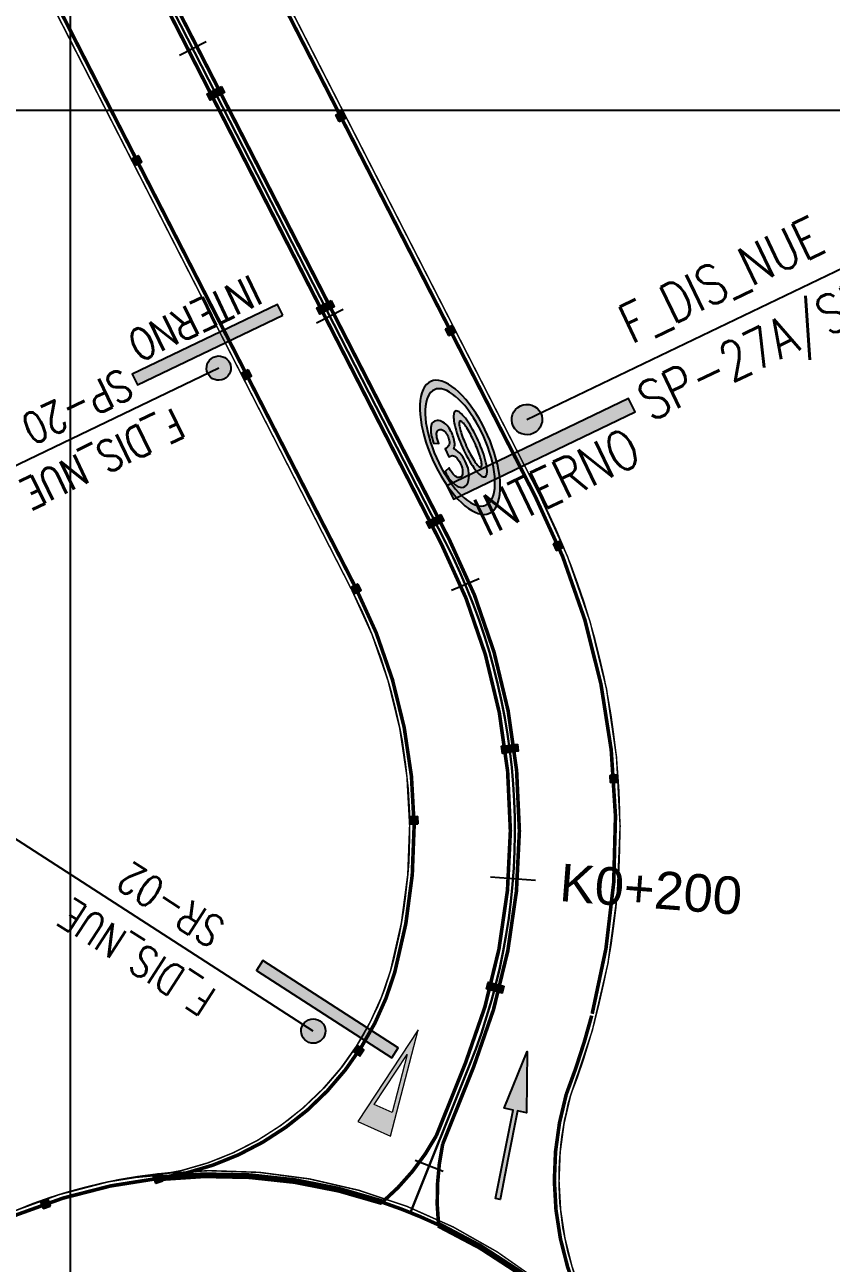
# Model space of a CAD drawing. Header units: metres. Extents: x 5050567 to 5051779, y 2427177 to 2427777.
# Drawn here: x 5050948.48 to 5050975.3, y 2427411.66 to 2427452.84 of the extents above; entities that cross this region are included whole.
import ezdxf
from ezdxf.enums import TextEntityAlignment as Align

# ---------------------------------------------------------------- set-up
doc = ezdxf.new("R2010")
doc.units = ezdxf.units.M
doc.linetypes.add('LCA (1m - 1m)', pattern=[2, 1, -1])
for name, color, linetype in [('C-ROAD-EJE PROYECTADO', 1, 'Continuous'), ('CVD-ALI-STA-MIN-CD', 7, 'Continuous'), ('GEN-COORD-PAR', 8, 'Continuous'), ('SEN_BASE_SEN', 7, 'Continuous'), ('Sen_Horizontal', 250, 'Continuous'), ('Sen_Vert_Preventivas', 7, 'Continuous'), ('Sen_Vert_Reglamentarias', 7, 'Continuous'), ('SPI-C-ROAD-CNTR-N', 1, 'Continuous'), ('SPI-C-ROAD-STAN-MAJR', 7, 'Continuous'), ('TACHAS', 7, 'Continuous')]:
    doc.layers.add(name, color=color, linetype=linetype)
doc.layers.add('SEN_BASE_DEM', color=7, linetype='Continuous', lineweight=13, true_color=0xffffff)
doc.styles.add('Romans', font='romans.shx', dxfattribs={"height": 2})
doc.styles.get("Standard").update_dxf_attribs({"font": 'simplex.shx'})
doc.styles.add('TEXTO_ACCION_FASE', font='romans.shx', dxfattribs={"width": 0.8})
doc.styles.add('TEXTO_SI-26', font='ARIALNB.TTF', dxfattribs={"width": 1.3, "height": 1})

# ---------------------------------------------------------------- blocks, each defined once
blk = doc.blocks.new('P_CP')
at = {"layer": 'SEN_BASE_DEM', "linetype": 'Continuous', "lineweight": -3}
h = blk.add_hatch(color=256, dxfattribs=at)
h.paths.add_polyline_path([(-0.6, -0.465), (0, -4.065), (0.6, -0.465)])
h.paths.add_polyline_path([(0.325, -1.2), (0.002, -3.165), (-0.325, -1.2)], flags=16)
for points in [[(-0.6, -0.465), (0, -4.065), (0.6, -0.465)], [(0.325, -1.2), (0.002, -3.165), (-0.325, -1.2)]]:
    blk.add_lwpolyline(points, close=True)
blk = doc.blocks.new('th-')
at = {"layer": 'TACHAS', "true_color": 0xffffff}
h = blk.add_hatch(color=7, dxfattribs=at)
h.dxf.hatch_style = 1
h.paths.add_polyline_path([(0, -0.118), (-0.236, -0.118), (-0.236, 0.118), (0, 0.118)])
at = {"layer": 'TACHAS'}
for points in [[(-0.005, 0.112), (-0.076, 0.102), (-0.076, 0.015), (-0.074, 0.013), (-0.005, 0.004)], [(-0.005, -0.002), (-0.076, 0.008), (-0.076, -0.081), (-0.005, -0.11)]]:
    blk.add_hatch(color=1, dxfattribs=at).paths.add_polyline_path(points)
at = {"layer": 'TACHAS', "color": 7, "lineweight": 0, "ltscale": 10}
blk.add_line((-0.076, 0.015), (-0.074, 0.013), dxfattribs=at)
at = {"layer": 'TACHAS', "color": 18, "lineweight": 30, "true_color": 0x000000}
blk.add_lwpolyline([(0, -0.118), (-0.236, -0.118), (-0.236, 0.118), (0, 0.118)], close=True, dxfattribs=at)
at = {"layer": 'TACHAS', "color": 18, "lineweight": 5, "true_color": 0x000000, "const_width": 0.0004}
for points in [[(-0.236, -0.118), (0, -0.118), (0, 0.118), (-0.236, 0.118)], [(-0.082, 0.107), (-0.154, 0.107), (-0.154, -0.085), (-0.082, -0.085)], [(-0.076, -0.081), (-0.005, -0.11), (-0.005, -0.002), (-0.076, 0.008)]]:
    blk.add_lwpolyline(points, close=True, dxfattribs=at)
at = {"layer": 'TACHAS', "color": 18, "lineweight": 5, "true_color": 0x000000}
for points, const_width in [([(-0.236, 0.118), (-0.154, 0.107)], 0.0004), ([(-0.231, 0.112), (-0.231, 0.004)], 0.000182), ([(-0.16, 0.102), (-0.16, 0.004), (-0.231, 0.004)], 0.0004), ([(0, 0.118), (-0.082, 0.107)], 0.0004), ([(-0.005, 0.004), (-0.005, 0.112), (-0.076, 0.102), (-0.076, 0.013), (-0.005, 0.004)], 0.0004), ([(-0.231, -0.11), (-0.231, -0.002), (-0.16, -0.002), (-0.16, -0.081)], 0.0004), ([(-0.231, -0.11), (-0.16, -0.081)], 0.0004), ([(0, -0.118), (-0.082, -0.085)], 0.0004)]:
    blk.add_lwpolyline(points, dxfattribs=dict(at, const_width=const_width))
for points in [[(-0.231, 0.112, 0.0004, 0.0004, 0), (-0.16, 0.102, 0.000182, 0.000182, 0)], [(-0.236, -0.118, 0.0004, 0.0004, 0), (-0.154, -0.085, 0.000182, 0.000182, 0)]]:
    blk.add_lwpolyline(points, format="xyseb", dxfattribs=at)
blk = doc.blocks.new('THAD')
at = {"layer": 'TACHAS'}
h = blk.add_hatch(color=50, dxfattribs=at)
h.paths.add_polyline_path([(-0.118, 0.261), (-0.118, 0.025), (0.118, 0.025), (0.118, 0.261), (0.036, 0.25), (0.036, 0.058), (-0.036, 0.058), (-0.036, 0.25)])
h.paths.add_polyline_path([(-0.042, 0.245), (-0.042, 0.146), (-0.113, 0.146), (-0.113, 0.254)], flags=16)
h.paths.add_polyline_path([(0.042, 0.245), (0.113, 0.254), (0.113, 0.146), (0.042, 0.156)], flags=16)
h.paths.add_polyline_path([(-0.042, 0.141), (-0.042, 0.061), (-0.113, 0.033), (-0.113, 0.141)], flags=16)
h.paths.add_polyline_path([(0.042, 0.15), (0.113, 0.141), (0.113, 0.033), (0.042, 0.061)], flags=16)
for color, points in [(50, [(0.036, 0.25), (0.118, 0.261), (-0.118, 0.261), (-0.036, 0.25)]), (40, [(-0.113, 0.146), (-0.042, 0.146), (-0.042, 0.245), (-0.113, 0.254)]), (40, [(-0.042, 0.141), (-0.113, 0.141), (-0.113, 0.033), (-0.042, 0.061)]), (40, [(0.042, 0.245), (0.042, 0.157), (0.044, 0.156), (0.113, 0.146), (0.113, 0.254)]), (40, [(0.042, 0.15), (0.042, 0.061), (0.113, 0.033), (0.113, 0.141)]), (50, [(0.036, -0.05), (0.118, -0.039), (-0.118, -0.039), (-0.036, -0.05)]), (40, [(-0.113, -0.154), (-0.042, -0.154), (-0.042, -0.055), (-0.113, -0.046)]), (40, [(-0.042, -0.159), (-0.113, -0.159), (-0.113, -0.267), (-0.042, -0.239)]), (40, [(0.042, -0.055), (0.042, -0.143), (0.044, -0.144), (0.113, -0.154), (0.113, -0.046)]), (40, [(0.042, -0.15), (0.042, -0.239), (0.113, -0.267), (0.113, -0.159)])]:
    blk.add_hatch(color=color, dxfattribs=at).paths.add_polyline_path(points)
for points in [[(-0.036, 0.25), (-0.036, 0.058), (0.036, 0.058), (0.036, 0.25)], [(-0.036, -0.05), (-0.036, -0.242), (0.036, -0.242), (0.036, -0.05)]]:
    blk.add_hatch(color=50, dxfattribs=at).paths.add_polyline_path(points, flags=17)
h = blk.add_hatch(color=50, dxfattribs=at)
h.paths.add_polyline_path([(-0.118, -0.039), (-0.118, -0.275), (0.118, -0.275), (0.118, -0.039), (0.036, -0.05), (0.036, -0.242), (-0.036, -0.242), (-0.036, -0.05)])
h.paths.add_polyline_path([(-0.042, -0.055), (-0.042, -0.154), (-0.113, -0.154), (-0.113, -0.046)], flags=16)
h.paths.add_polyline_path([(0.042, -0.055), (0.113, -0.046), (0.113, -0.154), (0.042, -0.144)], flags=16)
h.paths.add_polyline_path([(-0.042, -0.159), (-0.042, -0.239), (-0.113, -0.267), (-0.113, -0.159)], flags=16)
h.paths.add_polyline_path([(0.042, -0.15), (0.113, -0.159), (0.113, -0.267), (0.042, -0.239)], flags=16)
at = {"layer": 'TACHAS', "color": 7, "lineweight": 0, "ltscale": 10}
for p, q in [((0.042, 0.157), (0.044, 0.156)), ((0.042, -0.143), (0.044, -0.144))]:
    blk.add_line(p, q, dxfattribs=at)
at = {"layer": 'TACHAS', "color": 7, "true_color": 0xffffff}
for points in [[(0.118, 0.025), (-0.118, 0.025), (-0.118, 0.261), (0.118, 0.261)], [(0.118, -0.275), (-0.118, -0.275), (-0.118, -0.039), (0.118, -0.039)]]:
    blk.add_lwpolyline(points, close=True, dxfattribs=at)
at = {"layer": 'TACHAS', "color": 18, "lineweight": 0, "true_color": 0x000000, "const_width": 0.0004}
for points in [[(-0.118, 0.025), (0.118, 0.025), (0.118, 0.261), (-0.118, 0.261)], [(0.036, 0.25), (-0.036, 0.25), (-0.036, 0.058), (0.036, 0.058)], [(0.042, 0.061), (0.113, 0.033), (0.113, 0.141), (0.042, 0.15)], [(-0.118, -0.275), (0.118, -0.275), (0.118, -0.039), (-0.118, -0.039)], [(0.036, -0.05), (-0.036, -0.05), (-0.036, -0.242), (0.036, -0.242)], [(0.042, -0.239), (0.113, -0.267), (0.113, -0.159), (0.042, -0.15)]]:
    blk.add_lwpolyline(points, close=True, dxfattribs=at)
for points in [[(-0.118, 0.261), (-0.036, 0.25)], [(-0.118, 0.025), (-0.036, 0.058)], [(-0.042, 0.245), (-0.042, 0.146), (-0.113, 0.146)], [(-0.113, 0.033), (-0.113, 0.141), (-0.042, 0.141), (-0.042, 0.061)], [(-0.113, 0.033), (-0.042, 0.061)], [(0.118, 0.261), (0.036, 0.25)], [(0.118, 0.025), (0.036, 0.058)], [(0.113, 0.146), (0.113, 0.254), (0.042, 0.245), (0.042, 0.156), (0.113, 0.146)], [(-0.118, -0.039), (-0.036, -0.05)], [(-0.118, -0.275), (-0.036, -0.242)], [(-0.042, -0.055), (-0.042, -0.154), (-0.113, -0.154)], [(-0.113, -0.267), (-0.113, -0.159), (-0.042, -0.159), (-0.042, -0.239)], [(-0.113, -0.267), (-0.042, -0.239)], [(0.118, -0.039), (0.036, -0.05)], [(0.118, -0.275), (0.036, -0.242)], [(0.113, -0.154), (0.113, -0.046), (0.042, -0.055), (0.042, -0.144), (0.113, -0.154)]]:
    blk.add_lwpolyline(points, dxfattribs=at)
at = {"layer": 'TACHAS', "color": 18, "lineweight": 0, "true_color": 0x000000}
for points in [[(-0.113, 0.254, 0.0004, 0.0004, 0), (-0.042, 0.245, 0.000182, 0.000182, 0)], [(-0.113, -0.046, 0.0004, 0.0004, 0), (-0.042, -0.055, 0.000182, 0.000182, 0)]]:
    blk.add_lwpolyline(points, format="xyseb", dxfattribs=at)
blk = doc.blocks.new('*U65')
at = {"layer": 'Sen_Horizontal', "true_color": 0xffffff}
h = blk.add_hatch(color=7, dxfattribs=at)
h.dxf.hatch_style = 1
h.paths.add_polyline_path([(0.075, -4.65), (0.075, -5), (-0.075, -5), (-0.075, -2), (-0.375, -2), (0, 0), (0.375, -2), (0.075, -2), (0.075, -3.65)])
at = {"layer": 'Sen_Horizontal', "color": 250, "linetype": 'Continuous'}
for points in [[(0.075, -4.65), (0.075, -5), (-0.075, -5), (-0.075, -2), (-0.375, -2), (0, 0), (0.375, -2), (0.075, -2), (0.075, -3.65)], [(0.075, -3.65), (0.075, -3.65)]]:
    blk.add_lwpolyline(points, close=True, dxfattribs=at)
at = {"layer": 'Sen_Horizontal', "flags": 1}
blk.add_attdef('FASE_ACCIÓN', (2.051, 1.406), '', height=0.4, dxfattribs=at)
blk = doc.blocks.new('*U67')
at = {"layer": 'Sen_Horizontal', "true_color": 0xffffff}
h = blk.add_hatch(color=7, dxfattribs=at)
h.dxf.hatch_style = 1
edge = h.paths.add_edge_path()
edge.add_ellipse((115.884, -301.366), major_axis=(0, 2.4), ratio=0.416667, start_angle=0, end_angle=360)
edge = h.paths.add_edge_path(flags=16)
edge.add_ellipse((115.884, -301.366), major_axis=(0, 2.1), ratio=0.409524, start_angle=0, end_angle=360)
h = blk.add_hatch(color=7, dxfattribs=at)
h.dxf.hatch_style = 1
h.paths.add_polyline_path([(115.327, -300.279, 0.130438), (115.158, -300.674), (115.128, -300.877), (115.291, -300.963, -0.099594), (115.336, -300.685, -0.165481), (115.402, -300.575, -0.463084), (115.595, -300.608, -0.196124), (115.65, -300.972, -0.134825), (115.595, -301.127, -0.207634), (115.406, -301.206), (115.407, -301.503), (115.529, -301.502, -0.182748), (115.639, -301.643, -0.090865), (115.674, -301.943, -0.117347), (115.591, -302.214, -0.570181), (115.374, -302.215, -0.140071), (115.275, -301.843), (115.105, -301.897, 0.157921), (115.273, -302.509, 0.462048), (115.638, -302.554, 0.196833), (115.85, -301.938, 0.174044), (115.679, -301.325, 0.086903), (115.769, -301.185, 0.104817), (115.823, -300.759, 0.185427), (115.666, -300.323, 0.437986)])
h.paths.add_polyline_path([(116.114, -300.317), (116.092, -300.366), (116.071, -300.422), (116.052, -300.486), (116.034, -300.556), (116.018, -300.633), (116.003, -300.716), (115.99, -300.804), (115.979, -300.897), (115.97, -300.994), (115.963, -301.093), (115.958, -301.195), (115.956, -301.299), (115.955, -301.403), (115.957, -301.507), (115.961, -301.611), (115.967, -301.713), (115.975, -301.812), (115.985, -301.909), (115.997, -302.001), (116.011, -302.089), (116.026, -302.172), (116.043, -302.249), (116.062, -302.319), (116.082, -302.383), (116.104, -302.439), (116.126, -302.487), (116.149, -302.527), (116.173, -302.558), (116.198, -302.581), (116.222, -302.594), (116.247, -302.598), (116.272, -302.594), (116.297, -302.58), (116.321, -302.557), (116.344, -302.526), (116.367, -302.486), (116.389, -302.437), (116.41, -302.381), (116.429, -302.317), (116.447, -302.247), (116.463, -302.17), (116.478, -302.087), (116.491, -301.999), (116.502, -301.906), (116.511, -301.809), (116.518, -301.71), (116.523, -301.608), (116.525, -301.504), (116.526, -301.4), (116.524, -301.296), (116.52, -301.192), (116.514, -301.09), (116.506, -300.991), (116.496, -300.894), (116.484, -300.802), (116.47, -300.714), (116.455, -300.631), (116.437, -300.554), (116.419, -300.484), (116.399, -300.42), (116.377, -300.364), (116.355, -300.316), (116.332, -300.276), (116.308, -300.245), (116.283, -300.222), (116.259, -300.209), (116.234, -300.205), (116.209, -300.209), (116.184, -300.223), (116.16, -300.246), (116.137, -300.277)])
h.paths.add_polyline_path([(116.254, -300.57), (116.28, -300.601), (116.298, -300.644), (116.31, -300.677), (116.321, -300.717), (116.332, -300.762), (116.342, -300.811), (116.351, -300.865), (116.359, -300.924), (116.367, -300.986), (116.374, -301.051), (116.379, -301.119), (116.383, -301.189), (116.387, -301.261), (116.389, -301.334), (116.39, -301.407), (116.39, -301.481), (116.389, -301.554), (116.387, -301.625), (116.383, -301.696), (116.379, -301.764), (116.373, -301.829), (116.367, -301.891), (116.359, -301.949), (116.351, -302.004), (116.342, -302.054), (116.332, -302.098), (116.315, -302.158), (116.292, -302.215), (116.26, -302.255), (116.227, -302.247), (116.201, -302.215), (116.183, -302.173), (116.171, -302.139), (116.16, -302.1), (116.149, -302.055), (116.139, -302.005), (116.13, -301.951), (116.121, -301.893), (116.114, -301.831), (116.107, -301.766), (116.102, -301.698), (116.097, -301.628), (116.094, -301.556), (116.092, -301.483), (116.091, -301.409), (116.091, -301.336), (116.092, -301.263), (116.094, -301.191), (116.097, -301.121), (116.102, -301.053), (116.107, -300.988), (116.114, -300.926), (116.122, -300.867), (116.13, -300.813), (116.139, -300.763), (116.149, -300.718), (116.165, -300.659), (116.189, -300.602), (116.221, -300.562)], flags=16)
at = {"layer": 'Sen_Horizontal', "color": 18, "true_color": 0x000000}
for points in [[(115.884, -298.966), (115.797, -298.975), (115.71, -299.002), (115.625, -299.047), (115.542, -299.11), (115.461, -299.191), (115.384, -299.287), (115.31, -299.4), (115.241, -299.527), (115.177, -299.669), (115.118, -299.823), (115.065, -299.989), (115.018, -300.166), (114.977, -300.351), (114.944, -300.545), (114.918, -300.744), (114.899, -300.949), (114.887, -301.156), (114.884, -301.366), (114.887, -301.575), (114.899, -301.782), (114.918, -301.987), (114.944, -302.187), (114.977, -302.38), (115.018, -302.566), (115.065, -302.742), (115.118, -302.908), (115.177, -303.063), (115.241, -303.204), (115.31, -303.332), (115.384, -303.444), (115.461, -303.541), (115.542, -303.621), (115.625, -303.684), (115.71, -303.729), (115.797, -303.757), (115.884, -303.766), (115.971, -303.757), (116.057, -303.729), (116.142, -303.684), (116.226, -303.621), (116.306, -303.541), (116.384, -303.444), (116.457, -303.332), (116.526, -303.204), (116.591, -303.063), (116.65, -302.908), (116.703, -302.742), (116.75, -302.566), (116.79, -302.38), (116.823, -302.187), (116.85, -301.987), (116.868, -301.782), (116.88, -301.575), (116.884, -301.366), (116.88, -301.156), (116.868, -300.949), (116.85, -300.744), (116.823, -300.545), (116.79, -300.351), (116.75, -300.166), (116.703, -299.989), (116.65, -299.823), (116.591, -299.669), (116.526, -299.527), (116.457, -299.4), (116.384, -299.287), (116.306, -299.191), (116.226, -299.11), (116.142, -299.047), (116.057, -299.002), (115.971, -298.975), (115.884, -298.966)], [(115.884, -299.266), (115.809, -299.274), (115.734, -299.298), (115.661, -299.337), (115.59, -299.392), (115.52, -299.462), (115.454, -299.547), (115.39, -299.645), (115.331, -299.757), (115.276, -299.881), (115.225, -300.016), (115.179, -300.161), (115.139, -300.316), (115.104, -300.478), (115.076, -300.647), (115.053, -300.822), (115.037, -301.001), (115.027, -301.183), (115.024, -301.366), (115.027, -301.549), (115.037, -301.73), (115.053, -301.909), (115.076, -302.084), (115.104, -302.253), (115.139, -302.416), (115.179, -302.57), (115.225, -302.716), (115.276, -302.851), (115.331, -302.974), (115.39, -303.086), (115.454, -303.184), (115.52, -303.269), (115.59, -303.339), (115.661, -303.394), (115.734, -303.434), (115.809, -303.458), (115.884, -303.466), (115.959, -303.458), (116.033, -303.434), (116.106, -303.394), (116.178, -303.339), (116.247, -303.269), (116.314, -303.184), (116.377, -303.086), (116.436, -302.974), (116.492, -302.851), (116.542, -302.716), (116.588, -302.57), (116.628, -302.416), (116.663, -302.253), (116.692, -302.084), (116.714, -301.909), (116.731, -301.73), (116.74, -301.549), (116.744, -301.366), (116.74, -301.183), (116.731, -301.001), (116.714, -300.822), (116.692, -300.647), (116.663, -300.478), (116.628, -300.316), (116.588, -300.161), (116.542, -300.016), (116.492, -299.881), (116.436, -299.757), (116.377, -299.645), (116.314, -299.547), (116.247, -299.462), (116.178, -299.392), (116.106, -299.337), (116.033, -299.298), (115.959, -299.274), (115.884, -299.266)], [(116.234, -300.205), (116.209, -300.209), (116.184, -300.223), (116.16, -300.246), (116.137, -300.277), (116.114, -300.317), (116.092, -300.366), (116.071, -300.422), (116.052, -300.486), (116.034, -300.556), (116.018, -300.633), (116.003, -300.716), (115.99, -300.804), (115.979, -300.897), (115.97, -300.994), (115.963, -301.093), (115.958, -301.195), (115.956, -301.299), (115.955, -301.403), (115.957, -301.507), (115.961, -301.611), (115.967, -301.713), (115.975, -301.812), (115.985, -301.909), (115.997, -302.001), (116.011, -302.089), (116.026, -302.172), (116.043, -302.249), (116.062, -302.319), (116.082, -302.383), (116.104, -302.439), (116.126, -302.487), (116.149, -302.527), (116.173, -302.558), (116.198, -302.581), (116.222, -302.594), (116.247, -302.598), (116.272, -302.594), (116.297, -302.58), (116.321, -302.557), (116.344, -302.526), (116.367, -302.486), (116.389, -302.437), (116.41, -302.381), (116.429, -302.317), (116.447, -302.247), (116.463, -302.17), (116.478, -302.087), (116.491, -301.999), (116.502, -301.906), (116.511, -301.809), (116.518, -301.71), (116.523, -301.608), (116.525, -301.504), (116.526, -301.4), (116.524, -301.296), (116.52, -301.192), (116.514, -301.09), (116.506, -300.991), (116.496, -300.894), (116.484, -300.802), (116.47, -300.714), (116.455, -300.631), (116.437, -300.554), (116.419, -300.484), (116.399, -300.42), (116.377, -300.364), (116.355, -300.316), (116.332, -300.276), (116.308, -300.245), (116.283, -300.222), (116.259, -300.209), (116.234, -300.205)], [(116.234, -300.565), (116.221, -300.568), (116.208, -300.578), (116.195, -300.594), (116.183, -300.616), (116.171, -300.644), (116.16, -300.679), (116.149, -300.718), (116.139, -300.763), (116.13, -300.813), (116.122, -300.867), (116.114, -300.926), (116.107, -300.988), (116.102, -301.053), (116.097, -301.121), (116.094, -301.191), (116.092, -301.263), (116.091, -301.336), (116.091, -301.409), (116.092, -301.483), (116.094, -301.556), (116.097, -301.628), (116.102, -301.698), (116.107, -301.766), (116.114, -301.831), (116.121, -301.893), (116.13, -301.951), (116.139, -302.005), (116.149, -302.055), (116.16, -302.1), (116.171, -302.139), (116.183, -302.173), (116.195, -302.201), (116.208, -302.223), (116.221, -302.239), (116.234, -302.248), (116.247, -302.252), (116.26, -302.248), (116.273, -302.239), (116.285, -302.223), (116.298, -302.2), (116.31, -302.172), (116.321, -302.138), (116.332, -302.098), (116.342, -302.054), (116.351, -302.004), (116.359, -301.949), (116.367, -301.891), (116.373, -301.829), (116.379, -301.764), (116.383, -301.696), (116.387, -301.625), (116.389, -301.554), (116.39, -301.481), (116.39, -301.407), (116.389, -301.334), (116.387, -301.261), (116.383, -301.189), (116.379, -301.119), (116.374, -301.051), (116.367, -300.986), (116.359, -300.924), (116.351, -300.865), (116.342, -300.811), (116.332, -300.762), (116.321, -300.717), (116.31, -300.677), (116.298, -300.644), (116.286, -300.615), (116.273, -300.593), (116.26, -300.578), (116.247, -300.568), (116.234, -300.565)]]:
    blk.add_lwpolyline(points, dxfattribs=at)
blk.add_lwpolyline([(115.336, -300.685, -0.165481), (115.402, -300.575, -0.463084), (115.595, -300.608, -0.196124), (115.65, -300.972, -0.134825), (115.595, -301.127, -0.207634), (115.406, -301.206), (115.407, -301.503), (115.529, -301.502, -0.182748), (115.639, -301.643, -0.090865), (115.674, -301.943, -0.117347), (115.591, -302.214, -0.570181), (115.374, -302.215, -0.140071), (115.275, -301.843), (115.105, -301.897, 0.157921), (115.273, -302.509, 0.462048), (115.638, -302.554, 0.196833), (115.85, -301.938, 0.174044), (115.679, -301.325, 0.086903), (115.769, -301.185, 0.104817), (115.823, -300.759, 0.185427), (115.666, -300.323, 0.437986), (115.327, -300.279, 0.130438), (115.158, -300.674), (115.128, -300.877), (115.291, -300.963, -0.099594)], format="xyb", close=True, dxfattribs=at)
blk = doc.blocks.new('*U73')
h = blk.add_hatch(color=1)
h.dxf.hatch_style = 1
edge = h.paths.add_edge_path()
edge.add_line((24.12, 5.276), (15.377, 5.276))
edge.add_ellipse((15.377, 3.656), major_axis=(1.146, 1.146), ratio=1, start_angle=45, end_angle=165.8071)
edge.add_line((13.985, 2.826), (18.345, -4.486))
edge.add_ellipse((19.737, -3.656), major_axis=(-1.146, 1.146), ratio=1, start_angle=75.8071, end_angle=194.0578)
edge.add_line((21.126, -4.489), (22.257, -2.603))
edge.add_line((22.257, -2.603), (25.51, 2.823))
edge.add_ellipse((24.12, 3.656), major_axis=(-1.146, 1.146), ratio=1, start_angle=194.0578, end_angle=315)
edge = h.paths.add_edge_path(flags=16)
edge.add_line((24.351, 3.153), (20.291, -3.744))
edge.add_ellipse((19.826, -3.47), major_axis=(-0.382, 0.382), ratio=1, start_angle=75.8346, end_angle=194.5178, ccw=False)
edge.add_line((19.362, -3.747), (15.245, 3.15))
edge.add_ellipse((15.709, 3.427), major_axis=(0.382, 0.382), ratio=1, start_angle=45, end_angle=165.8346, ccw=False)
edge.add_line((15.709, 3.967), (23.886, 3.967))
edge.add_ellipse((23.886, 3.427), major_axis=(-0.382, 0.382), ratio=1, start_angle=194.5178, end_angle=315, ccw=False)
h.paths.add_polyline_path([(21.412, 2.008), (21.261, 2.001), (21.088, 2.447), (20.821, 2.455), (20.641, 1.993), (20.497, 2.001), (20.475, 1.993), (20.872, 3.528), (21.016, 3.528)], flags=0)
h.paths.add_polyline_path([(20.965, 3.067), (21.052, 2.606), (20.872, 2.606)], flags=0)
h.paths.add_polyline_path([(20.432, 3.146), (20.49, 2.909), (20.49, 2.563), (20.425, 2.375), (20.36, 2.231), (20.288, 2.13), (20.176, 2.001), (19.862, 2.001), (19.862, 3.543), (19.992, 3.535), (20.129, 3.55), (20.28, 3.449), (20.367, 3.305)], flags=0)
h.paths.add_polyline_path([(20.267, 3.093), (20.316, 2.888), (20.316, 2.592), (20.264, 2.439), (20.209, 2.318), (20.151, 2.237), (20.097, 2.174), (20.035, 2.174), (20.035, 3.404), (20.152, 3.327), (20.212, 3.227)], flags=0)
h.paths.add_polyline_path([(19.552, 3.535), (19.559, 3.391), (19.256, 3.391), (19.256, 2.916), (19.545, 2.916), (19.545, 2.793), (19.235, 2.793), (19.235, 2.152), (19.559, 2.152), (19.559, 2.001), (19.04, 2.001), (19.04, 3.535)], flags=0)
h.paths.add_polyline_path([(20.014, 1.84), (20.014, 0.442), (20.49, 0.442), (20.49, 0.298), (19.869, 0.298), (19.869, 1.84)], flags=0)
h.paths.add_polyline_path([(21.275, 0.094), (21.362, -0.014), (21.412, -0.194), (21.412, -0.547), (21.42, -0.864), (21.391, -1.066), (21.326, -1.232), (21.225, -1.354), (21.131, -1.398), (21.009, -1.347), (20.922, -1.268), (20.843, -1.16), (20.8, -1.073), (20.792, -0.821), (20.792, -0.454), (20.814, -0.187), (20.872, -0.021), (20.973, 0.072), (21.102, 0.155)], flags=0)
h.paths.add_polyline_path([(21.232, -0.219), (21.232, -0.549), (21.239, -0.854), (21.215, -1.02), (21.168, -1.139), (21.117, -1.202), (21.022, -1.115), (20.979, -1.028), (20.973, -0.819), (20.973, -0.461), (20.992, -0.225), (21.035, -0.102), (21.145, -0.032), (21.198, -0.098)], flags=0)
h.paths.add_polyline_path([(19.552, 1.82), (19.559, 1.676), (19.256, 1.676), (19.256, 1.201), (19.545, 1.201), (19.545, 1.078), (19.235, 1.078), (19.235, 0.437), (19.559, 0.437), (19.559, 0.286), (19.04, 0.286), (19.04, 1.82)], flags=0)
h.paths.add_polyline_path([(20.497, 0.087), (20.569, -0.014), (20.583, -0.158), (20.432, -0.173), (20.36, -0.057), (20.273, -0.043), (20.187, -0.05), (20.136, -0.137), (20.129, -0.259), (20.136, -0.367), (20.237, -0.511), (20.41, -0.648), (20.533, -0.771), (20.598, -0.886), (20.627, -1.059), (20.598, -1.196), (20.533, -1.304), (20.446, -1.383), (20.288, -1.412), (20.05, -1.362), (19.992, -1.225), (19.985, -1.095), (20.112, -1.095), (20.165, -1.218), (20.302, -1.232), (20.36, -1.131), (20.36, -0.944), (20.295, -0.792), (20.093, -0.648), (19.949, -0.396), (19.891, -0.238), (19.905, -0.065), (19.985, 0.058), (20.129, 0.13), (20.36, 0.13)], flags=0)
h.paths.add_polyline_path([(18.781, 3.074), (18.644, 3.074), (18.629, 3.233), (18.607, 3.276), (18.521, 3.319), (18.463, 3.334), (18.37, 3.283), (18.269, 3.089), (18.211, 2.887), (18.204, 2.613), (18.225, 2.383), (18.326, 2.224), (18.478, 2.181), (18.579, 2.21), (18.622, 2.289), (18.636, 2.455), (18.781, 2.455), (18.781, 2.339), (18.745, 2.188), (18.665, 2.058), (18.463, 1.993), (18.312, 2.037), (18.139, 2.145), (18.038, 2.361), (18.009, 2.721), (18.038, 3.067), (18.146, 3.326), (18.261, 3.456), (18.398, 3.528), (18.557, 3.521), (18.658, 3.456), (18.781, 3.315)], flags=0)
h.paths.add_polyline_path([(19.379, 0.131), (19.776, -1.389), (19.624, -1.396), (19.451, -0.949), (19.184, -0.942), (19.004, -1.403), (18.86, -1.396), (18.838, -1.403), (19.235, 0.131)], flags=0)
h.paths.add_polyline_path([(19.329, -0.33), (19.415, -0.791), (19.235, -0.791)], flags=0)
h.paths.add_polyline_path([(18.723, -0.031), (18.766, -0.269), (18.759, -0.564), (18.752, -0.679), (18.658, -0.751), (18.499, -0.795), (18.319, -0.787), (18.319, -1.414), (18.168, -1.407), (18.168, 0.135), (18.56, 0.135), (18.651, 0.056)], flags=0)
h.paths.add_polyline_path([(18.564, -0.117), (18.622, -0.24), (18.636, -0.369), (18.608, -0.593), (18.478, -0.629), (18.312, -0.629), (18.312, -0.052), (18.47, -0.016)], flags=0)
at = {"true_color": 0xffffff}
h = blk.add_hatch(color=7, dxfattribs=at)
edge = h.paths.add_edge_path()
edge.add_ellipse((19.826, -3.47), major_axis=(-0.382, 0.382), ratio=1, start_angle=75.8346, end_angle=194.5178)
edge.add_line((20.291, -3.744), (24.351, 3.153))
edge.add_ellipse((23.886, 3.427), major_axis=(-0.382, 0.382), ratio=1, start_angle=194.5178, end_angle=315)
edge.add_line((23.886, 3.967), (15.709, 3.967))
edge.add_ellipse((15.709, 3.427), major_axis=(-0.382, 0.382), ratio=1, start_angle=-45, end_angle=75.8346)
edge.add_line((15.245, 3.15), (19.362, -3.747))
h = blk.add_hatch(color=250)
edge = h.paths.add_edge_path()
edge.add_ellipse((0, 0), major_axis=(-0.358, 0.358), ratio=1, start_angle=225, end_angle=225)
blk.add_hatch(color=250).paths.add_polyline_path([(3.351, -0.833), (-3.351, -0.833), (-3.351, -1.326), (3.351, -1.326)])
at = {"color": 1}
for p, q in [((15.377, 5.276), (24.12, 5.276)), ((15.709, 3.967), (23.886, 3.967)), ((19.362, -3.747), (15.245, 3.15)), ((24.351, 3.153), (20.291, -3.744)), ((18.345, -4.486), (13.985, 2.826)), ((25.51, 2.823), (22.257, -2.603)), ((22.257, -2.603), (21.126, -4.489))]:
    blk.add_line(p, q, dxfattribs=at)
at = {"color": 250}
blk.add_lwpolyline([(0, 0), (15.671, 0)], dxfattribs=at)
blk.add_lwpolyline([(-3.351, -0.833), (-3.351, -1.326), (3.351, -1.326), (3.351, -0.833)], close=True, dxfattribs=at)
at = {"color": 1}
for centre, major_axis, start_param, end_param in [((15.377, 3.656), (1.146, 1.146), 0.785398, 2.893879), ((24.12, 3.656), (-1.146, 1.146), 3.386948, 5.497787), ((15.709, 3.427), (-0.382, 0.382), -0.785398, 1.323564), ((23.886, 3.427), (-0.382, 0.382), 3.394976, 5.497787), ((19.826, -3.47), (-0.382, 0.382), 1.323564, 3.394976), ((19.737, -3.656), (-1.146, 1.146), 1.323083, 3.386948)]:
    blk.add_ellipse(centre, major_axis=major_axis, ratio=1, start_param=start_param, end_param=end_param, dxfattribs=at)
at = {"color": 250}
blk.add_ellipse((0, 0), major_axis=(-0.358, 0.358), ratio=1, start_param=3.926991, end_param=10.210176, dxfattribs=at)
at = {"style": 'TEXTO_ACCION_FASE', "width": 0.8}
blk.add_text('SR-02', height=1.3, dxfattribs=at).set_placement((7.835, -1.2), align=Align.MIDDLE_CENTER)
at = {"color": 18, "true_color": 0x000000, "insert": (15.179, 3.372), "char_height": 1, "width": 9.48965, "attachment_point": 1}
blk.add_mtext('\\pxqc;{\\fArial|b0|i0|c0|p34;\\T1.2;\\C256;CEDA\\PEL\\PPASO}', dxfattribs=at)
at = {"style": 'TEXTO_ACCION_FASE', "width": 0.8}
for tag, p in [('FASE_ACCION', (7.835, 1.396)), ('INTERNO', (0, -2.3))]:
    blk.add_attdef(tag, text='', height=1.3, dxfattribs=at).set_placement(p, align=Align.MIDDLE_CENTER)
blk = doc.blocks.new('*U86')
h = blk.add_hatch(color=40)
edge = h.paths.add_edge_path()
edge.add_line((18.186, -5.586), (23.348, -0.424))
edge.add_arc((22.924, 0), 0.6, 315, 405)
edge.add_line((23.348, 0.424), (18.186, 5.586))
edge.add_arc((17.762, 5.162), 0.6, 45, 135)
edge.add_line((17.338, 5.586), (12.176, 0.424))
edge.add_arc((12.6, 0), 0.6, 135, 225)
edge.add_line((12.176, -0.424), (17.338, -5.586))
edge.add_arc((17.762, -5.162), 0.6, 225, 315)
at = {"true_color": 0x000000}
h = blk.add_hatch(color=18, dxfattribs=at)
edge = h.paths.add_edge_path()
edge.add_line((18.08, -5.48), (23.242, -0.318))
edge.add_arc((22.924, 0), 0.45, 315, 405)
edge.add_line((23.242, 0.318), (18.08, 5.48))
edge.add_arc((17.762, 5.162), 0.45, 45, 135)
edge.add_line((17.444, 5.48), (12.282, 0.318))
edge.add_arc((12.6, 0), 0.45, 135, 225)
edge.add_line((12.282, -0.318), (17.444, -5.48))
edge.add_arc((17.762, -5.162), 0.45, 225, 315)
edge = h.paths.add_edge_path(flags=16)
edge.add_line((17.974, -5.374), (23.136, -0.212))
edge.add_arc((22.924, 0), 0.3, 315, 405)
edge.add_line((23.136, 0.212), (17.974, 5.374))
edge.add_arc((17.762, 5.162), 0.3, 45, 135)
edge.add_line((17.55, 5.374), (12.388, 0.212))
edge.add_arc((12.6, 0), 0.3, 135, 225)
edge.add_line((12.388, -0.212), (17.55, -5.374))
edge.add_arc((17.762, -5.162), 0.3, 225, 315)
h = blk.add_hatch(color=18, dxfattribs=at)
edge = h.paths.add_edge_path()
edge.add_line((21.433, 0.623), (20.933, 0.434))
edge.add_arc((17.762, 0), 3.201, -61.286, 7.7846, ccw=False)
edge.add_line((19.3, -2.807), (18.817, -1.984))
edge.add_arc((17.762, 0), 2.248, 298.0113, 362.0832)
edge.add_line((20.008, 0.082), (19.312, -0.183))
edge.add_line((19.312, -0.183), (19.527, 2.078))
edge.add_line((19.527, 2.078), (21.433, 0.623))
edge = h.paths.add_edge_path()
edge.add_line((19.355, 2.776), (18.903, 1.936))
edge.add_arc((17.762, 0), 2.248, 59.4847, 119.903)
edge.add_line((16.641, 1.948), (17.144, 1.604))
edge.add_line((17.144, 1.604), (15.134, 0.766))
edge.add_line((15.134, 0.766), (15.229, 2.916))
edge.add_line((15.229, 2.916), (15.797, 2.527))
edge.add_arc((17.762, 0), 3.201, 60.1437, 127.8635, ccw=False)
edge = h.paths.add_edge_path()
edge.add_arc((17.762, 0), 2.248, 182.1769, 237.484, ccw=False)
edge.add_line((15.516, -0.085), (14.561, -0.044))
edge.add_arc((17.762, 0), 3.201, 180.7858, 246.5682)
edge.add_line((16.489, -2.937), (16.464, -3.345))
edge.add_line((16.464, -3.345), (18.505, -2.623))
edge.add_line((18.505, -2.623), (16.59, -1.306))
edge.add_line((16.59, -1.306), (16.554, -1.895))
h = blk.add_hatch(color=250)
edge = h.paths.add_edge_path()
edge.add_ellipse((0, 0), major_axis=(-0.358, 0.358), ratio=1, start_angle=225, end_angle=225)
blk.add_hatch(color=250).paths.add_polyline_path([(3.351, -0.833), (-3.351, -0.833), (-3.351, -1.326), (3.351, -1.326)])
at = {"color": 18, "linetype": 'Continuous', "lineweight": -3, "true_color": 0x000000}
blk.add_lwpolyline([(17.338, -5.586, 0.414214), (18.186, -5.586), (23.348, -0.424, 0.414214), (23.348, 0.424), (18.186, 5.586, 0.414214), (17.338, 5.586), (12.176, 0.424, 0.414214), (12.176, -0.424)], format="xyb", close=True, dxfattribs=at)
at = {"color": 18, "true_color": 0x000000}
for points in [[(19.355, 2.776), (18.903, 1.936, 0.269906), (16.641, 1.948), (17.144, 1.604), (15.134, 0.766), (15.229, 2.916), (15.797, 2.527, -0.304394)], [(21.433, 0.623), (20.933, 0.434, -0.310846), (19.3, -2.807), (18.817, -1.984, 0.287085), (20.008, 0.082), (19.312, -0.183), (19.527, 2.078)], [(16.554, -1.895, -0.246119), (15.516, -0.085), (14.561, -0.044, 0.295181), (16.489, -2.937), (16.464, -3.345), (18.505, -2.623), (16.59, -1.306)]]:
    blk.add_lwpolyline(points, format="xyb", close=True, dxfattribs=at)
at = {"color": 250}
blk.add_lwpolyline([(0, 0), (12, 0)], dxfattribs=at)
blk.add_lwpolyline([(-3.351, -0.833), (-3.351, -1.326), (3.351, -1.326), (3.351, -0.833)], close=True, dxfattribs=at)
blk.add_ellipse((0, 0), major_axis=(-0.358, 0.358), ratio=1, start_param=3.926991, end_param=10.210176, dxfattribs=at)
at = {"style": 'TEXTO_ACCION_FASE', "width": 0.8}
blk.add_text('SP-20', height=1.3, dxfattribs=at).set_placement((6, -1.1), align=Align.MIDDLE_CENTER)
for tag, p in [('FASE_ACCION', (6, 1.3)), ('INTERNO', (0, -2.3))]:
    blk.add_attdef(tag, text='', height=1.3, dxfattribs=at).set_placement(p, align=Align.MIDDLE_CENTER)
blk = doc.blocks.new('*U94')
h = blk.add_hatch(color=7)
edge = h.paths.add_edge_path()
edge.add_ellipse((0, 0), major_axis=(-0.358, 0.358), ratio=1, start_angle=225, end_angle=225)
blk.add_hatch(color=7).paths.add_polyline_path([(3.351, -0.833), (-3.351, -0.833), (-3.351, -1.326), (3.351, -1.326)])
at = {"color": 7}
blk.add_lwpolyline([(0, 0), (15.671, 0)], dxfattribs=at)
blk.add_lwpolyline([(-3.351, -0.833), (-3.351, -1.326), (3.351, -1.326), (3.351, -0.833)], close=True, dxfattribs=at)
blk.add_ellipse((0, 0), major_axis=(-0.358, 0.358), ratio=1, start_param=3.926991, end_param=10.210176, dxfattribs=at)
at = {"style": 'TEXTO_ACCION_FASE', "width": 0.8}
blk.add_text('SP-27A/SR-30', height=1.3, dxfattribs=at).set_placement((9.335, -1.2), align=Align.MIDDLE_CENTER)
for tag, p in [('FASE_ACCION', (7.835, 1.396)), ('INTERNO', (0, -2.3))]:
    blk.add_attdef(tag, text='', height=1.3, dxfattribs=at).set_placement(p, align=Align.MIDDLE_CENTER)
at = {"color": 18, "true_color": 0x000000, "style": 'TEXTO_SI-26'}
blk.add_attdef('VELOCIDAD', text='', height=4, dxfattribs=at).set_placement((21.638, -0.001), align=Align.MIDDLE_CENTER)
blk = doc.blocks.new('AeccTickLine')
blk.add_line((0, -0.5), (0, 0.5))

msp = doc.modelspace()

# ---------------------------------------------------------------- linework, layer by layer
at = {"layer": 'C-ROAD-EJE PROYECTADO', "color": 30, "linetype": 'Continuous', "lineweight": -3, "const_width": 0.05, "flags": 128}
for points in [[(5050951.876, 2427414.489, 0.322382), (5050960.644, 2427421.389, 0.188195), (5050959.356, 2427434.047), (5050945.908, 2427460.3, -0.427734), (5050962.312, 2427507.425), (5050962.369, 2427507.451, -0.427167), (5051009.069, 2427488.801), (5051023.348, 2427453.404)], [(5050968.441, 2427408.194, -0.241431), (5050966.631, 2427417.23, 0.213789), (5050965.587, 2427437.238), (5050952.138, 2427463.491, -0.427734), (5050965.214, 2427501.055), (5050965.271, 2427501.081, -0.427167), (5051002.577, 2427486.182), (5051016.837, 2427450.833), (5051023.272, 2427437.247)]]:
    msp.add_lwpolyline(points, format="xyb", dxfattribs=at)
at = {"layer": 'C-ROAD-EJE PROYECTADO', "color": 30, "linetype": 'Continuous', "lineweight": -3, "const_width": 0.05, "elevation": 279.293, "flags": 128}
msp.add_lwpolyline([(5050957.799, 2427379.992, 1.686861), (5050938.73, 2427404.061, 0.332939), (5050943.77, 2427383.693, 0.212995), (5050957.574, 2427379.965, 12.35023)], format="xyb", dxfattribs=at)
at = {"layer": 'GEN-COORD-PAR', "linetype": 'Continuous'}
for p, q in [((5050950, 2427368.832), (5050950, 2427544.684)), ((5050842.796, 2427450), (5051290.481, 2427450))]:
    msp.add_line(p, q, dxfattribs=at)
at = {"layer": 'SEN_BASE_DEM'}
for points in [[(5050962.312, 2427507.425, 0.427734), (5050945.908, 2427460.3), (5050959.356, 2427434.047, -0.188195), (5050960.644, 2427421.389, -0.277476), (5050953.436, 2427414.686, 0.279397), (5050938.73, 2427404.061, 0.095539), (5050937.35, 2427397.578), (5050937.364, 2427398.021, -0.15029), (5050935.144, 2427391.119), (5050934.955, 2427390.858), (5050934.759, 2427390.601), (5050934.557, 2427390.35), (5050934.349, 2427390.104), (5050934.135, 2427389.862), (5050933.915, 2427389.626), (5050933.691, 2427389.394)], [(5050932.926, 2427380.1, -0.085656), (5050940.16, 2427382.765, -0.135244), (5050946.621, 2427381.801, 0.131454), (5050955.458, 2427379.762, -0.270063), (5050964.324, 2427374.981), (5050965.628, 2427372.846), (5050973.05, 2427377.335), (5050973.004, 2427377.352, -0.458883), (5050969.23, 2427387.272, 0.343953), (5050968.016, 2427408.768, -0.222797), (5050966.631, 2427417.23, 0.213789), (5050965.587, 2427437.238), (5050952.138, 2427463.491, -0.427734), (5050965.214, 2427501.055)]]:
    msp.add_lwpolyline(points, format="xyb", dxfattribs=at)
at = {"layer": 'SEN_BASE_DEM', "color": 40, "linetype": 'Continuous', "const_width": 0.12, "flags": 128}
for points in [[(5050960.371, 2427413.69, 0.091692), (5050962.17, 2427415.907), (5050963.133, 2427418.308, 0.217004), (5050962.338, 2427435.574), (5050948.89, 2427461.827, -0.427734), (5050963.7, 2427504.376), (5050963.758, 2427504.402, -0.427167), (5051005.962, 2427487.548), (5051016.133, 2427462.335)], [(5050962.242, 2427412.938, -0.077341), (5050962.379, 2427415.622), (5050963.411, 2427418.196, 0.217004), (5050962.605, 2427435.711), (5050949.157, 2427461.964, -0.427734), (5050963.825, 2427504.103), (5050963.882, 2427504.129, -0.427167), (5051005.684, 2427487.436), (5051015.839, 2427462.26)]]:
    msp.add_lwpolyline(points, format="xyb", dxfattribs=at)
at = {"layer": 'SEN_BASE_DEM', "const_width": 0.12, "flags": 128}
for points in [[(5050957.65, 2427504.67, 0.381933), (5050946.042, 2427460.368), (5050959.49, 2427434.115, -0.188206), (5050960.788, 2427421.348, -0.29615), (5050952.949, 2427414.488, -0.381933)], [(5050967.351, 2427419.956, 0.183811), (5050965.453, 2427437.17), (5050952.005, 2427463.423, -0.427734), (5050965.151, 2427501.191), (5050965.209, 2427501.217, -0.427167), (5051002.716, 2427486.238), (5051016.974, 2427450.893)], [(5050968.355, 2427408.132, -0.246254), (5050966.489, 2427417.277, 0.028294), (5050967.336, 2427419.897, 0.028294)]]:
    msp.add_lwpolyline(points, format="xyb", dxfattribs=at)
at = {"layer": 'SEN_BASE_DEM', "const_width": 0.12, "elevation": 279.293, "flags": 128}
msp.add_lwpolyline([(5050952.949, 2427414.488, 0.070734), (5050948.218, 2427413.276, 0.042707), (5050945.59, 2427411.916)], format="xyb", dxfattribs=at)
at = {"layer": 'SEN_BASE_DEM', "linetype": 'LCA (1m - 1m)', "const_width": 0.2, "elevation": 279.293, "flags": 128}
for points in [[(5050960.371, 2427413.69, 0.108822), (5050952.949, 2427414.488, 0.108822)], [(5050968.355, 2427408.132, 0.113485), (5050962.242, 2427412.938)]]:
    msp.add_lwpolyline(points, format="xyb", dxfattribs=at)
at = {"layer": 'SEN_BASE_DEM', "color": 40, "linetype": 'Continuous', "const_width": 0.12, "elevation": 279.293, "flags": 128}
msp.add_lwpolyline([(5050962.242, 2427412.938, 0.029081), (5050960.371, 2427413.69)], format="xyb", dxfattribs=at)
at = {"layer": 'SPI-C-ROAD-CNTR-N', "color": 1, "linetype": 'Continuous', "lineweight": 30, "flags": 128}
msp.add_lwpolyline([(5050961.305, 2427413.346), (5050963.272, 2427418.252, 0.217004), (5050962.471, 2427435.642), (5050949.023, 2427461.896, -0.427734), (5050963.763, 2427504.24), (5050963.82, 2427504.266, -0.427167), (5051005.823, 2427487.492), (5051020.122, 2427452.046)], format="xyb", dxfattribs=at)

# ---------------------------------------------------------------- block references
at = {"layer": 'CVD-ALI-STA-MIN-CD', "color": 7, "linetype": 'Continuous', "lineweight": -3}
for p, rotation in [((5050954.067, 2427452.049), 117.1237567548042), ((5050958.627, 2427443.148), 117.1237567548042), ((5050963.133, 2427434.223), 112.849507813969), ((5050961.926, 2427414.896), 68.14931851026975)]:
    msp.add_blockref('AeccTickLine', p, dxfattribs=dict(at, rotation=rotation))
at = {"layer": 'SEN_BASE_DEM'}
for name, p, rotation in [('THAD', (5050954.828, 2427450.563), 117.1237567548042), ('th-', (5050958.936, 2427449.892), 117.1237567552166), ('th-', (5050952.263, 2427448.223), 297.1237567572391), ('THAD', (5050958.476, 2427443.443), 117.1237567548042), ('th-', (5050962.583, 2427442.772), 117.1237567552166), ('th-', (5050955.91, 2427441.103), 297.1237567572391), ('THAD', (5050962.123, 2427436.322), 117.1237567548042), ('th-', (5050966.177, 2427435.626), 113.1105143668685), ('th-', (5050959.557, 2427433.982), 296.6407571356374), ('THAD', (5050964.607, 2427428.766), 97.38159035874116), ('th-', (5050968.063, 2427427.888), 94.28643895808038), ('th-', (5050961.43, 2427426.275), 270.6709987256705), ('THAD', (5050964.117, 2427420.83), 75.55462673917815), ('th-', (5050959.526, 2427418.624), 236.1206413000338), ('th-', (5050952.805, 2427414.435, 279.293), 199.4896796655679), ('th-', (5050949.059, 2427413.598, 279.293), 199.4896796655679)]:
    msp.add_blockref(name, p, dxfattribs=dict(at, rotation=rotation))
at = {"layer": 'SEN_BASE_DEM', "color": 0, "rotation": 155.9339487851789}
msp.add_blockref('P_CP', (5050959.911, 2427415.708), dxfattribs=at)
at = {"layer": 'SEN_BASE_SEN'}
ref = msp.add_blockref('*U94', (5050965.182, 2427439.714), dxfattribs=dict(at, rotation=25.64919774574992))
ref.add_attrib('INTERNO', 'INTERNO', dxfattribs={"layer": '0', "height": 1.3, "rotation": 25.6492, "style": 'TEXTO_ACCION_FASE', "width": 0.8}).set_placement((5050966.177, 2427437.641), align=Align.MIDDLE_CENTER)
ref.add_attrib('FASE_ACCION', 'F_DIS_NUE', dxfattribs={"layer": '0', "height": 1.3, "rotation": 25.6492, "style": 'TEXTO_ACCION_FASE', "width": 0.8}).set_placement((5050971.641, 2427444.364), align=Align.MIDDLE_CENTER)
at = {"layer": 'Sen_Horizontal', "rotation": 24.03610366356836}
msp.add_blockref('*U67', (5050734.373, 2427666.823), dxfattribs=at)
at = {"layer": 'Sen_Horizontal', "color": 1, "rotation": 348.7934060188969}
msp.add_blockref('*U65', (5050965.185, 2427418.703, 278.943), dxfattribs=at)
at = {"layer": 'Sen_Vert_Preventivas', "xscale": 0.8000000000000002, "yscale": 0.8000000000000002, "zscale": 0.8000000000000002, "rotation": 205.6488645181675}
msp.add_blockref('*U86', (5050954.931, 2427441.423), dxfattribs=at).add_auto_attribs({'INTERNO': 'INTERNO', 'FASE_ACCION': 'F_DIS_NUE'})
at = {"layer": 'Sen_Vert_Reglamentarias', "color": 250, "xscale": 0.8, "yscale": 0.8, "zscale": 0.8, "rotation": 147.1785889585025}
msp.add_blockref('*U73', (5050958.076, 2427419.381), dxfattribs=at).add_auto_attribs({'FASE_ACCION': 'F_DIS_NUE'})
at = {"layer": 'SPI-C-ROAD-STAN-MAJR', "color": 7, "linetype": 'Continuous', "lineweight": -3, "xscale": 1.5, "yscale": 1.5, "zscale": 1.5, "rotation": 85.56580328482202}
msp.add_blockref('AeccTickLine', (5050964.718, 2427424.445), dxfattribs=at)

# ---------------------------------------------------------------- texts
at = {"layer": 'SPI-C-ROAD-STAN-MAJR', "color": 7, "linetype": 'Continuous', "lineweight": -3, "insert": (5050966.281, 2427424.323), "char_height": 1.25, "attachment_point": 4, "rotation": 355.5658, "style": 'Romans'}
msp.add_mtext('{\\fArial|b0|i0|c0|p34;K0+200}', dxfattribs=at)

doc.saveas('drawing.dxf')
